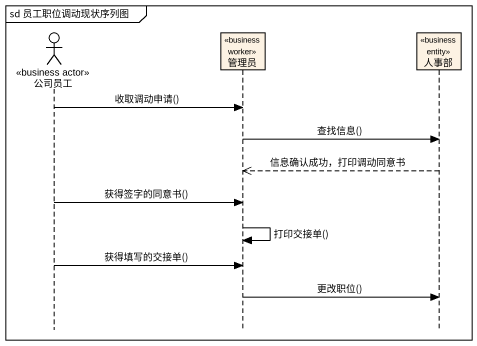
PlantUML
@startuml
mainframe sd 员工职位调动现状序列图
hide footbox
actor 公司员工 <<business actor>>
participant 管理员 <<business worker>>
participant 人事部 <<business entity>>

公司员工 -> 管理员 : 收取调动申请()
管理员 -> 人事部 : 查找信息()
人事部 -->> 管理员 : 信息确认成功，打印调动同意书
公司员工 -> 管理员 : 获得签字的同意书()
管理员 -> 管理员 : 打印交接单()
公司员工 -> 管理员 : 获得填写的交接单()
管理员 -> 人事部 : 更改职位()
@enduml
